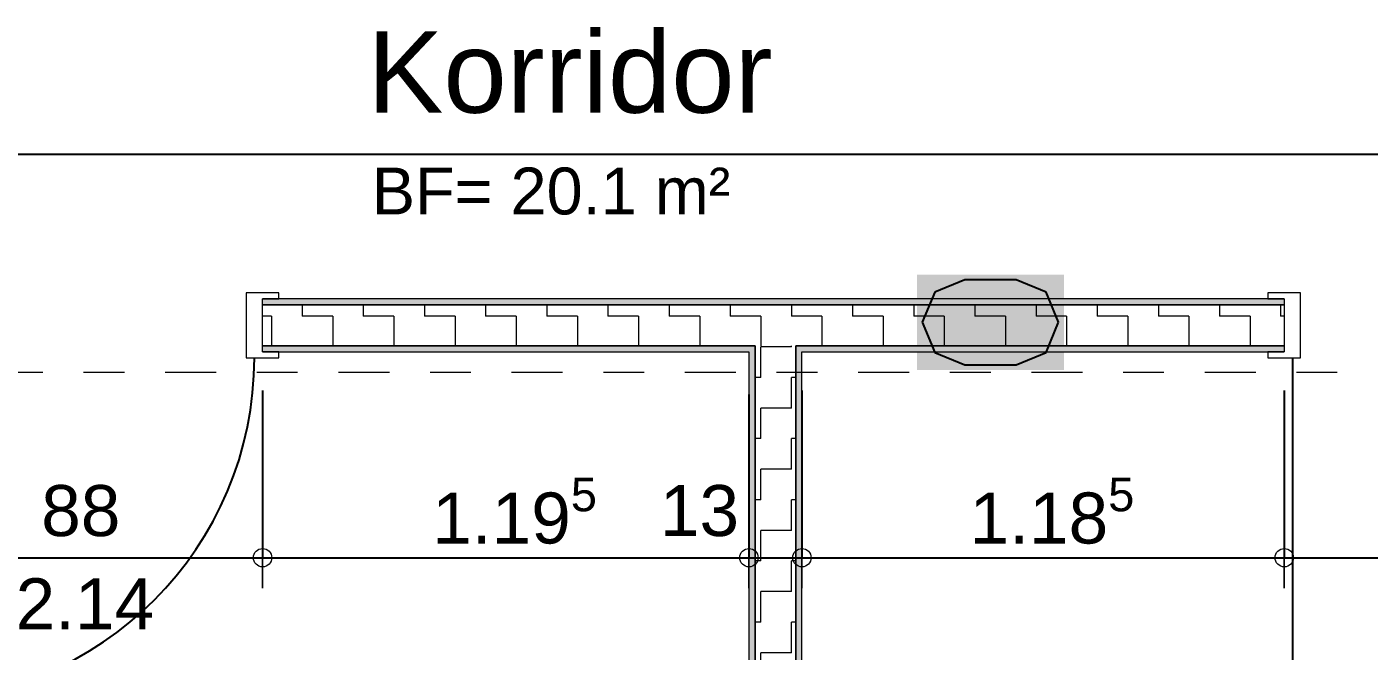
# Model space of a CAD drawing. Header units: metres. Extents: x -94.5 to -10.5, y 121.5 to 156.5.
# Drawn here: x -41.775 to -38.483, y 138.154 to 139.685 of the extents above; entities that cross this region are included whole.
import ezdxf

# ---------------------------------------------------------------- set-up
doc = ezdxf.new("R2010")
doc.units = ezdxf.units.M
doc.header["$PDMODE"] = 65
doc.linetypes.add('AUSGEZOGEN', pattern=[0])
doc.linetypes.add('GETRENNT2_S10', pattern=[0.255, 0.125, -0.065, 0, -0.065])
doc.layers.add('XR$1$_3808', color=7, linetype='Continuous')
for name, color, linetype, lineweight in [('XR$1$Bauachsen_grob', 7, 'GETRENNT2_S10', 13), ('XR$1$Leichtbauwaende', 7, 'AUSGEZOGEN', 18), ('XR$1$Raumbezeichnung', 7, 'AUSGEZOGEN', 18), ('XR$1$Text_Werkplan_Ausfuehrung', 7, 'AUSGEZOGEN', 25), ('XR$1$Tuerblatt', 7, 'AUSGEZOGEN', 18), ('XR$1$Werkplan-_Ausfuehrungsmasse', 7, 'AUSGEZOGEN', 13)]:
    doc.layers.add(name, color=color, linetype=linetype, lineweight=lineweight)
doc.styles.add('ARIAL', font='ARIAL.TTF')
doc.dimstyles.new('_DIMSTYLE_3', dxfattribs={"dimtxt": 0.125, "dimasz": 0.15, "dimexe": 0, "dimexo": 0, "dimgap": 0.0625, "dimtad": 2, "dimrnd": 0.005, "dimzin": 4, "dimdsep": 46, "dimtxsty": 'ARIAL', "dimblk1": 'ALL_ML_KREIS', "dimblk2": 'ALL_ML_KREIS', "dimsah": 1, "dimcen": 0, "dimclrd": 256, "dimclre": 256, "dimclrt": 256, "dimadec": 0, "dimazin": 0, "dimtfac": 1, "dimtdec": 0, "dimtix": 1, "dimtmove": 2, "dimatfit": 3, "dimfxl": 0, "dimtzin": 0, "dimlwd": 0, "dimlwe": -1, "dimarcsym": 0})
doc.dimstyles.new('_DIMSTYLE_6', dxfattribs={"dimtxt": 0.125, "dimasz": 0.15, "dimexe": 0, "dimexo": 0, "dimgap": 0.0625, "dimtad": 2, "dimdec": 1, "dimlfac": 100, "dimrnd": 0.5, "dimzin": 4, "dimdsep": 46, "dimtxsty": 'ARIAL', "dimblk1": 'ALL_ML_KREIS', "dimblk2": 'ALL_ML_KREIS', "dimsah": 1, "dimcen": 0, "dimclrd": 256, "dimclre": 256, "dimclrt": 256, "dimadec": 0, "dimazin": 0, "dimtfac": 1, "dimtdec": 0, "dimtix": 1, "dimtmove": 2, "dimatfit": 3, "dimfxl": 0, "dimtvp": 1.2, "dimtzin": 0, "dimlwd": 0, "dimlwe": -1, "dimarcsym": 0})
doc.dimstyles.new('_DIMSTYLE_7', dxfattribs={"dimtxt": 0.125, "dimasz": 0.15, "dimexe": 0, "dimexo": 0, "dimgap": 0.0625, "dimtad": 2, "dimdec": 3, "dimrnd": 0.005, "dimzin": 4, "dimdsep": 46, "dimtxsty": 'ARIAL', "dimblk1": 'ALL_ML_KREIS', "dimblk2": 'ALL_ML_KREIS', "dimsah": 1, "dimcen": 0, "dimclrd": 256, "dimclre": 256, "dimclrt": 256, "dimadec": 0, "dimazin": 0, "dimtfac": 1, "dimtdec": 0, "dimtix": 1, "dimtmove": 2, "dimatfit": 3, "dimfxl": 0, "dimtzin": 0, "dimlwd": 0, "dimlwe": -1, "dimarcsym": 0})
doc.dimstyles.new('_DIMSTYLE_9', dxfattribs={"dimtxt": 0.125, "dimasz": 0.15, "dimexe": 0, "dimexo": 0, "dimgap": 0.0625, "dimtad": 2, "dimdec": 1, "dimlfac": 100, "dimrnd": 0.5, "dimzin": 4, "dimdsep": 46, "dimtxsty": 'ARIAL', "dimblk1": 'ALL_ML_KREIS', "dimblk2": 'ALL_ML_KREIS', "dimsah": 1, "dimcen": 0, "dimclrd": 256, "dimclre": 256, "dimclrt": 256, "dimadec": 0, "dimazin": 0, "dimtfac": 1, "dimtdec": 0, "dimtix": 1, "dimtmove": 2, "dimatfit": 3, "dimfxl": 0, "dimtzin": 0, "dimlwd": 0, "dimlwe": -1, "dimarcsym": 0})

# ---------------------------------------------------------------- blocks, each defined once
blk = doc.blocks.new('ALL_ML_KREIS')
at = {"color": 0, "linetype": 'ByBlock', "lineweight": -2}
for p, q in [((0, -0.5), (0, 0.5)), ((-1, 0), (0.5, 0))]:
    blk.add_line(p, q, dxfattribs=at)
blk.add_circle((0, 0), 0.15, dxfattribs=at)
blk = doc.blocks.new('*D253')
at = {"layer": 'DEFPOINTS'}
for p in [(-53.4181, 139.373), (-53.4181, 139.173), (-36.4881, 139.018)]:
    blk.add_point(p, dxfattribs=at)
at = {"layer": 'XR$1$Werkplan-_Ausfuehrungsmasse', "lineweight": -2}
for p, q in [((-53.4181, 139.233), (-53.4181, 139.373)), ((-53.4181, 139.373), (-36.4881, 139.373)), ((-36.4881, 139.093), (-36.4881, 139.373))]:
    blk.add_line(p, q, dxfattribs=at)
at = {"layer": 'XR$1$Werkplan-_Ausfuehrungsmasse', "xscale": 0.15, "yscale": 0.15, "zscale": 0.15, "rotation": 180}
blk.add_blockref('ALL_ML_KREIS', (-53.4181, 139.373), dxfattribs=at)
at = {"layer": 'XR$1$Werkplan-_Ausfuehrungsmasse', "xscale": 0.15, "yscale": 0.15, "zscale": 0.15}
blk.add_blockref('ALL_ML_KREIS', (-36.4881, 139.373), dxfattribs=at)
at = {"layer": 'XR$1$Werkplan-_Ausfuehrungsmasse', "insert": (-44.9489, 139.4878), "char_height": 0.125, "width": 0.625, "attachment_point": 5, "style": 'ARIAL'}
blk.add_mtext('\\A1;{\\A1;{16.93\\H0.082500;\\S^ ;}}', dxfattribs=at)
blk = doc.blocks.new('COMPLEXOBJECT_7')
at = {"layer": 'XR$1$Bauachsen_grob', "color": 8}
blk.add_line((-80.9611, 138.838), (-13.4611, 138.838), dxfattribs=at)
blk = doc.blocks.new('Tür_2_$F2')
at = {"layer": 'XR$1$_3808', "color": 7, "linetype": 'AUSGEZOGEN', "lineweight": -3}
blk.add_line((0.86, 0.145), (0.86, 0.985), dxfattribs=at)
at = {"layer": 'XR$1$_3808', "color": 7, "linetype": 'AUSGEZOGEN', "lineweight": 18}
for points in [[(0, 0.065), (0, 0), (-0.04, 0), (-0.04, -0.015), (0.04, -0.015), (0.04, 0.145), (-0.04, 0.145), (-0.04, 0.13), (0, 0.13), (0, 0.065)], [(0.84, 0.065), (0.84, -0.015), (0.92, -0.015), (0.92, 0), (0.88, 0), (0.88, 0.13), (0.92, 0.13), (0.92, 0.145), (0.84, 0.145), (0.84, 0.065)]]:
    blk.add_lwpolyline(points, close=True, dxfattribs=at)
at = {"layer": 'XR$1$_3808', "color": 7, "linetype": 'AUSGEZOGEN', "lineweight": -3}
blk.add_arc((0.86, 0.145), 0.84, 90, 180, dxfattribs=at)
blk = doc.blocks.new('*D450')
at = {"layer": 'DEFPOINTS'}
for p in [(-42.0771, 138.888), (-41.1971, 138.888), (-42.0771, 138.383)]:
    blk.add_point(p, dxfattribs=at)
at = {"layer": 'XR$1$Werkplan-_Ausfuehrungsmasse', "lineweight": -2}
for p, q in [((-42.0771, 138.793), (-42.0771, 138.383)), ((-41.1971, 138.793), (-41.1971, 138.383)), ((-42.0771, 138.383), (-41.1971, 138.383))]:
    blk.add_line(p, q, dxfattribs=at)
at = {"layer": 'XR$1$Werkplan-_Ausfuehrungsmasse', "xscale": 0.15, "yscale": 0.15, "zscale": 0.15, "rotation": 180}
blk.add_blockref('ALL_ML_KREIS', (-42.0771, 138.383), dxfattribs=at)
at = {"layer": 'XR$1$Werkplan-_Ausfuehrungsmasse', "xscale": 0.15, "yscale": 0.15, "zscale": 0.15}
blk.add_blockref('ALL_ML_KREIS', (-41.1971, 138.383), dxfattribs=at)
at = {"layer": 'XR$1$Werkplan-_Ausfuehrungsmasse', "insert": (-41.6429, 138.4977), "char_height": 0.125, "width": 0.5, "attachment_point": 5, "style": 'ARIAL'}
blk.add_mtext('\\A1;{\\A1;{88\\H0.082500;\\S^ ;}}', dxfattribs=at)
at = {"layer": 'XR$1$Werkplan-_Ausfuehrungsmasse', "insert": (-41.8028, 138.3325), "char_height": 0.125, "width": 0.00625, "attachment_point": 1, "line_spacing_factor": 0.60241, "style": 'ARIAL'}
blk.add_mtext('\\A1;{2.14\\H0.082500;\\S^ ;}', dxfattribs=at)
blk = doc.blocks.new('*D451')
at = {"layer": 'DEFPOINTS'}
for p in [(-41.1971, 138.888), (-40.0041, 138.888), (-41.1971, 138.383)]:
    blk.add_point(p, dxfattribs=at)
at = {"layer": 'XR$1$Werkplan-_Ausfuehrungsmasse', "lineweight": -2}
for p, q in [((-41.1971, 138.793), (-41.1971, 138.383)), ((-40.0041, 138.783), (-40.0041, 138.383)), ((-41.1971, 138.383), (-40.0041, 138.383))]:
    blk.add_line(p, q, dxfattribs=at)
at = {"layer": 'XR$1$Werkplan-_Ausfuehrungsmasse', "xscale": 0.15, "yscale": 0.15, "zscale": 0.15, "rotation": 180}
blk.add_blockref('ALL_ML_KREIS', (-41.1971, 138.383), dxfattribs=at)
at = {"layer": 'XR$1$Werkplan-_Ausfuehrungsmasse', "xscale": 0.15, "yscale": 0.15, "zscale": 0.15}
blk.add_blockref('ALL_ML_KREIS', (-40.0041, 138.383), dxfattribs=at)
at = {"layer": 'XR$1$Werkplan-_Ausfuehrungsmasse', "insert": (-40.5788, 138.4977), "char_height": 0.125, "width": 0.625, "attachment_point": 5, "style": 'ARIAL'}
blk.add_mtext('\\A1;{\\A1;{1.19\\H0.082500;\\S5^ ;}}', dxfattribs=at)
blk = doc.blocks.new('*D452')
at = {"layer": 'DEFPOINTS'}
for p in [(-40.0041, 138.888), (-39.8741, 138.888), (-40.0041, 138.383)]:
    blk.add_point(p, dxfattribs=at)
at = {"layer": 'XR$1$Werkplan-_Ausfuehrungsmasse', "lineweight": -2}
for p, q in [((-40.0041, 138.783), (-40.0041, 138.383)), ((-39.8741, 138.793), (-39.8741, 138.383)), ((-40.0041, 138.383), (-39.8741, 138.383))]:
    blk.add_line(p, q, dxfattribs=at)
at = {"layer": 'XR$1$Werkplan-_Ausfuehrungsmasse', "xscale": 0.15, "yscale": 0.15, "zscale": 0.15, "rotation": 180}
blk.add_blockref('ALL_ML_KREIS', (-40.0041, 138.383), dxfattribs=at)
at = {"layer": 'XR$1$Werkplan-_Ausfuehrungsmasse', "xscale": 0.15, "yscale": 0.15, "zscale": 0.15}
blk.add_blockref('ALL_ML_KREIS', (-39.8741, 138.383), dxfattribs=at)
at = {"layer": 'XR$1$Werkplan-_Ausfuehrungsmasse', "insert": (-40.1254, 138.4978), "char_height": 0.125, "width": 0.5, "attachment_point": 5, "style": 'ARIAL'}
blk.add_mtext('\\A1;{\\A1;{13\\H0.082500;\\S^ ;}}', dxfattribs=at)
blk = doc.blocks.new('*D453')
at = {"layer": 'DEFPOINTS'}
for p in [(-39.8741, 138.888), (-38.6911, 138.888), (-39.8741, 138.383)]:
    blk.add_point(p, dxfattribs=at)
at = {"layer": 'XR$1$Werkplan-_Ausfuehrungsmasse', "lineweight": -2}
for p, q in [((-39.8741, 138.793), (-39.8741, 138.383)), ((-38.6911, 138.793), (-38.6911, 138.383)), ((-39.8741, 138.383), (-38.6911, 138.383))]:
    blk.add_line(p, q, dxfattribs=at)
at = {"layer": 'XR$1$Werkplan-_Ausfuehrungsmasse', "xscale": 0.15, "yscale": 0.15, "zscale": 0.15, "rotation": 180}
blk.add_blockref('ALL_ML_KREIS', (-39.8741, 138.383), dxfattribs=at)
at = {"layer": 'XR$1$Werkplan-_Ausfuehrungsmasse', "xscale": 0.15, "yscale": 0.15, "zscale": 0.15}
blk.add_blockref('ALL_ML_KREIS', (-38.6911, 138.383), dxfattribs=at)
at = {"layer": 'XR$1$Werkplan-_Ausfuehrungsmasse', "insert": (-39.2608, 138.4977), "char_height": 0.125, "width": 0.625, "attachment_point": 5, "style": 'ARIAL'}
blk.add_mtext('\\A1;{\\A1;{1.18\\H0.082500;\\S5^ ;}}', dxfattribs=at)
blk = doc.blocks.new('*D454')
at = {"layer": 'DEFPOINTS'}
for p in [(-38.6911, 138.888), (-37.8111, 138.888), (-38.6911, 138.383)]:
    blk.add_point(p, dxfattribs=at)
at = {"layer": 'XR$1$Werkplan-_Ausfuehrungsmasse', "lineweight": -2}
for p, q in [((-38.6911, 138.793), (-38.6911, 138.383)), ((-37.8111, 138.793), (-37.8111, 138.383)), ((-38.6911, 138.383), (-37.8111, 138.383))]:
    blk.add_line(p, q, dxfattribs=at)
at = {"layer": 'XR$1$Werkplan-_Ausfuehrungsmasse', "xscale": 0.15, "yscale": 0.15, "zscale": 0.15, "rotation": 180}
blk.add_blockref('ALL_ML_KREIS', (-38.6911, 138.383), dxfattribs=at)
at = {"layer": 'XR$1$Werkplan-_Ausfuehrungsmasse', "xscale": 0.15, "yscale": 0.15, "zscale": 0.15}
blk.add_blockref('ALL_ML_KREIS', (-37.8111, 138.383), dxfattribs=at)
at = {"layer": 'XR$1$Werkplan-_Ausfuehrungsmasse', "insert": (-38.2569, 138.4977), "char_height": 0.125, "width": 0.5, "attachment_point": 5, "style": 'ARIAL'}
blk.add_mtext('\\A1;{\\A1;{88\\H0.082500;\\S^ ;}}', dxfattribs=at)
at = {"layer": 'XR$1$Werkplan-_Ausfuehrungsmasse', "insert": (-38.4168, 138.3325), "char_height": 0.125, "width": 0.00625, "attachment_point": 1, "line_spacing_factor": 0.60241, "style": 'ARIAL'}
blk.add_mtext('\\A1;{2.14\\H0.082500;\\S^ ;}', dxfattribs=at)

msp = doc.modelspace()

# ---------------------------------------------------------------- hatches: boundary and pattern name
at = {"layer": 'XR$1$Leichtbauwaende', "linetype": 'AUSGEZOGEN', "lineweight": 13}
for points in [[(-38.6911, 139.018), (-41.1971, 139.018), (-41.1971, 139.003), (-38.6911, 139.003)], [(-39.9891, 138.903), (-41.1971, 138.903), (-41.1971, 138.888), (-39.9891, 138.888)], [(-39.9891, 136.653), (-39.9891, 138.888), (-40.0041, 138.888), (-40.0041, 136.653)], [(-39.8891, 138.888), (-38.6911, 138.888), (-38.6911, 138.903), (-39.8891, 138.903)], [(-39.8741, 136.653), (-39.8741, 138.888), (-39.8891, 138.888), (-39.8891, 136.653)]]:
    msp.add_hatch(color=35, dxfattribs=at).paths.add_polyline_path(points)
h = msp.add_hatch(dxfattribs=at)
h.set_pattern_fill('MUSTER', color=256, scale=0.075, angle=180, style=0, pattern_type=2)
h.set_pattern_definition([(180, (-0.15, -0.15), (-0.075, -0.075), [0.075, -0.075]), (270, (-0.15, -0.15), (0.075, -0.075), [0.075, -0.075])])
h.paths.add_polyline_path([(-38.6911, 139.003), (-41.1971, 139.003), (-41.1971, 138.903), (-38.6911, 138.903)], flags=0)
h = msp.add_hatch(dxfattribs=at)
h.set_pattern_fill('MUSTER', color=256, scale=0.075, angle=90, style=0, pattern_type=2)
h.set_pattern_definition([(90, (-0.15, 0.15), (-0.075, 0.075), [0.075, -0.075]), (180, (-0.15, 0.15), (-0.075, -0.075), [0.075, -0.075])])
h.paths.add_polyline_path([(-39.8891, 136.638), (-39.8891, 138.903), (-39.9891, 138.903), (-39.9891, 136.638)], flags=0)
at = {"layer": 'XR$1$Text_Werkplan_Ausfuehrung'}
for color, points in [(7, [(-39.5915, 138.8437), (-39.2311, 138.8437), (-39.2311, 139.0771), (-39.5915, 139.0771), (-39.5915, 138.9604), (-39.5915, 138.9604)]), (55, [(-39.4621, 138.9021), (-39.4368, 138.9021), (-39.4368, 138.9567), (-39.3874, 138.9567), (-39.3874, 138.9021), (-39.3621, 138.9021), (-39.3621, 139.0271), (-39.3874, 139.0271), (-39.3874, 138.9779), (-39.4368, 138.9779), (-39.4368, 139.0271), (-39.4621, 139.0271)])]:
    msp.add_hatch(color=color, dxfattribs=at).paths.add_polyline_path(points)

# ---------------------------------------------------------------- linework, layer by layer
at = {"layer": 'XR$1$Leichtbauwaende', "linetype": 'AUSGEZOGEN', "lineweight": 18}
for p, q in [((-41.1971, 139.003), (-41.1971, 139.018)), ((-38.6911, 139.018), (-41.1971, 139.018)), ((-38.6911, 139.018), (-38.6911, 139.003)), ((-41.1971, 138.903), (-41.1971, 139.003)), ((-41.1971, 139.003), (-38.6911, 139.003)), ((-38.6911, 139.003), (-41.1971, 139.003)), ((-38.6911, 139.003), (-38.6911, 138.903)), ((-41.1971, 138.888), (-41.1971, 138.903)), ((-39.9891, 138.903), (-41.1971, 138.903)), ((-41.1971, 138.903), (-39.9891, 138.903)), ((-41.1971, 138.888), (-40.0041, 138.888)), ((-40.0041, 138.888), (-40.0041, 136.653)), ((-39.9891, 138.888), (-39.9891, 138.903)), ((-39.9891, 138.903), (-39.9891, 138.888)), ((-39.9891, 136.653), (-39.9891, 138.888)), ((-39.9891, 138.888), (-39.9891, 136.653)), ((-38.6911, 138.903), (-39.8891, 138.903)), ((-39.8891, 138.903), (-39.8891, 138.888)), ((-39.8891, 138.903), (-38.6911, 138.903)), ((-39.8891, 138.888), (-39.8891, 138.903)), ((-39.8891, 138.888), (-39.8891, 136.653)), ((-39.8891, 136.653), (-39.8891, 138.888)), ((-39.8741, 138.888), (-38.6911, 138.888)), ((-39.8741, 136.653), (-39.8741, 138.888)), ((-38.6911, 138.903), (-38.6911, 138.888))]:
    msp.add_line(p, q, dxfattribs=at)
at = {"layer": 'XR$1$Text_Werkplan_Ausfuehrung', "color": 134}
for p, q in [((-39.4748, 139.0646), (-39.5485, 139.034)), ((-39.3487, 139.0646), (-39.4748, 139.0646)), ((-39.2751, 139.034), (-39.3487, 139.0646)), ((-39.5485, 139.034), (-39.579, 138.9604)), ((-39.2446, 138.9604), (-39.2751, 139.034)), ((-39.579, 138.9604), (-39.5485, 138.8867)), ((-39.2751, 138.8867), (-39.2446, 138.9604)), ((-39.5485, 138.8867), (-39.4748, 138.8562)), ((-39.3487, 138.8562), (-39.2751, 138.8867)), ((-39.4748, 138.8562), (-39.3487, 138.8562))]:
    msp.add_line(p, q, dxfattribs=at)

# ---------------------------------------------------------------- block references
at = {"layer": 'XR$1$Bauachsen_grob', "color": 8}
msp.add_blockref('COMPLEXOBJECT_7', (0, 0), dxfattribs=at)
at = {"layer": 'XR$1$Tuerblatt', "linetype": 'AUSGEZOGEN', "lineweight": -3, "rotation": 180}
for p in [(-41.1971, 139.018), (-37.8111, 139.018)]:
    msp.add_blockref('Tür_2_$F2', p, dxfattribs=at)

# ---------------------------------------------------------------- texts
at = {"layer": 'XR$1$Raumbezeichnung', "style": 'ARIAL'}
for s, insert, char_height, width, attachment_point in [('\\W1.00;Korridor', (-40.9398, 139.4715), 0.2, 1.100422, 7), ('\\W0.99;BF=\\~20.1\\~m²', (-40.9291, 139.3399), 0.115, 0.946262, 1)]:
    msp.add_mtext(s, dxfattribs=dict(at, insert=insert, char_height=char_height, width=width, attachment_point=attachment_point))

# ---------------------------------------------------------------- dimensions: what is measured, and where the dimension line sits
at = {"layer": 'XR$1$Werkplan-_Ausfuehrungsmasse'}
for base, p1, p2, dimstyle, picture, middle in [((-36.4881, 139.373), (-53.4181, 139.233), (-36.4881, 139.093), '_DIMSTYLE_3', '*D253', (-44.9489, 139.4878)), ((-40.0041, 138.383), (-41.1971, 138.793), (-40.0041, 138.783), '_DIMSTYLE_7', '*D451', (-40.5788, 138.4977)), ((-39.8741, 138.383), (-40.0041, 138.783), (-39.8741, 138.793), '_DIMSTYLE_6', '*D452', (-40.1254, 138.4978)), ((-38.6911, 138.383), (-39.8741, 138.793), (-38.6911, 138.793), '_DIMSTYLE_7', '*D453', (-39.2608, 138.4977))]:
    dim = msp.add_linear_dim(base=base, p1=p1, p2=p2, dimstyle=dimstyle, override={"dimpost": '<>', "dimclrd": 256, "dimclre": 256, "dimclrt": 256, "dimlwd": 0, "dimlwe": 65535}, dxfattribs=at)
    dim.commit()
    dim.dimension.update_dxf_attribs({"geometry": picture, "text_midpoint": middle, "dimtype": 160})
for base, p1, p2, picture, middle in [((-41.1971, 138.383), (-42.0771, 138.793), (-41.1971, 138.793), '*D450', (-41.6429, 138.4977)), ((-37.8111, 138.383), (-38.6911, 138.793), (-37.8111, 138.793), '*D454', (-38.2569, 138.4977))]:
    dim = msp.add_linear_dim(base=base, p1=p1, p2=p2, text='<>\\X\\A1;{2.14\\H0.082500;\\S^ ;}', dimstyle='_DIMSTYLE_9', override={"dimpost": '<>', "dimclrd": 256, "dimclre": 256, "dimclrt": 256, "dimlwd": 0, "dimlwe": 65535}, dxfattribs=at)
    dim.commit()
    dim.dimension.update_dxf_attribs({"geometry": picture, "text_midpoint": middle, "dimtype": 160})

doc.saveas('drawing.dxf')
